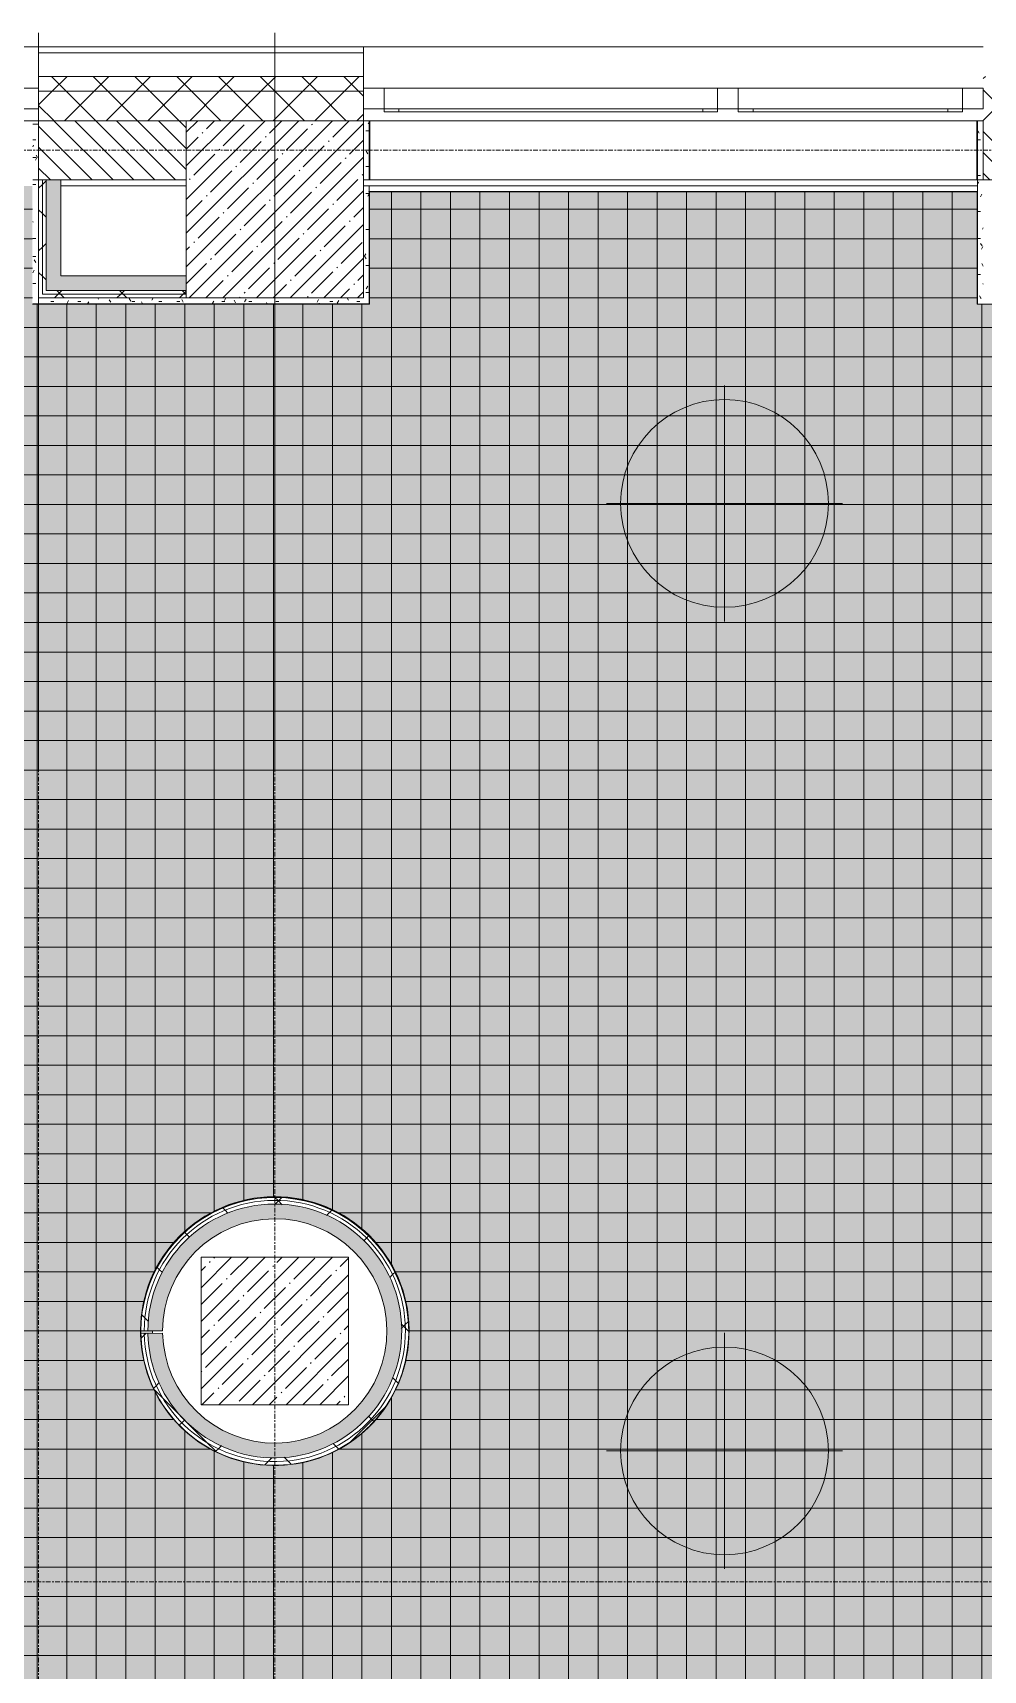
# Model space of a CAD drawing. Header units: millimetres. Extents: x 35928 to 232966, y -8553 to 29000.
# Drawn here: x 47640 to 50860, y 21851 to 27398 of the extents above; entities that cross this region are included whole.
import ezdxf

# ---------------------------------------------------------------- set-up
doc = ezdxf.new("R2010")
doc.units = ezdxf.units.MM
doc.linetypes.add('Осевая', pattern=[31.75, 6.35, -4.7625, 15.875, -4.7625])
for name, color, linetype, lineweight in [('A-ANNO-NOTE', 7, 'Continuous', 9), ('A-CLNG-PATT', 7, 'Continuous', 9), ('A-GLAZ', 7, 'Continuous', 9), ('A-GLAZ-1', 7, 'Continuous', 13), ('A-WALL', 7, 'Continuous', 9), ('I-WALL', 7, 'Continuous', 9), ('S-COLS', 7, 'Continuous', 9), ('Оси', 7, 'Continuous', 9), ('Оси-2', 7, 'Осевая', 9)]:
    doc.layers.add(name, color=color, linetype=linetype, lineweight=lineweight)
doc.layers.add('A-ANNO-NOTE-1', color=7, linetype='Continuous', lineweight=9, transparency=1)
doc.layers.add('A-CLNG-PATT-1', color=7, linetype='Continuous', lineweight=9, transparency=1)
for name, color, linetype, lineweight, true_color in [('A-CLNG-1', 7, 'Continuous', 9, 0xeaeaea), ('A-WALL-1', 7, 'Continuous', 9, 0x3c3c3c), ('A-WALL-2', 7, 'Continuous', 9, 0x535353), ('A-WALL-FNSH-1', 7, 'Continuous', 9, 0x3c3c3c), ('I-WALL-1', 7, 'Continuous', 9, 0x535353), ('S-COLS-1', 9, 'Continuous', 9, 0x808080), ('S-COLS-2', 7, 'Continuous', 9, 0x3c3c3c)]:
    doc.layers.add(name, color=color, linetype=linetype, lineweight=lineweight, true_color=true_color)
pattern_1 = [(45, (0, 0), (-70.71068, 70.71068), []), (135, (0, 0), (-70.71068, -70.71068), [])]
pattern_2 = [(0, (0, 0), (121.92, 30.48), [10.058, -81.382, 10.058, -81.382, -487.68]), (0, (0, 0), (121.92, 30.48), [-182.88, 10.058, -172.822, 10.058, -81.382, -213.36]), (0, (0, 0), (121.92, 30.48), [-457.2, 10.058, -50.902, 10.058, -142.342]), (120, (45.72, 15.24), (-87.356454, 90.345817), [10.058, -81.382, 10.058, -81.382, -487.68]), (120, (45.72, 15.24), (-87.356454, 90.345817), [-182.88, 10.058, -172.822, 10.058, -81.382, -213.36]), (120, (45.72, 15.24), (-87.356454, 90.345817), [-457.2, 10.058, -50.902, 10.058, -142.342]), (240, (60.96, 76.2), (-34.563546, -120.825817), [10.058, -81.382, 10.058, -81.382, -487.68]), (240, (60.96, 76.2), (-34.563546, -120.825817), [-182.88, 10.058, -172.822, 10.058, -81.382, -213.36]), (240, (60.96, 76.2), (-34.563546, -120.825817), [-457.2, 10.058, -50.902, 10.058, -142.342])]
pattern_3 = [(45, (0, 0), (-106.066, 106.066), []), (135, (0, 0), (-106.066, -106.066), [])]

# ---------------------------------------------------------------- blocks, each defined once
blk = doc.blocks.new('BSC_Колонна _Прямоугольная - 500х500-V27-Сводный план потолков 1 этажа в осях 12-23')
at = {"layer": 'S-COLS-1'}
h = blk.add_hatch(dxfattribs=at)
h.set_pattern_fill('FP_42', color=256, style=0, pattern_type=2)
h.set_pattern_definition([(45, (-48460, -23000), (-57.02463, 57.02463), []), (45, (-48402.975, -23000), (-57.02463, 57.02463), [100.806, -20.161, 3.353, -16.808])])
h.paths.add_polyline_path([(-250, -250), (250, -250), (250, 250), (-250, 250), (-250, -232.4)])
at = {"layer": 'S-COLS-2'}
for p, q in [((-250, 250), (250, 250)), ((-250, -250), (-250, 250)), ((250, 250), (250, -250)), ((250, -250), (-250, -250))]:
    blk.add_line(p, q, dxfattribs=at)
blk = doc.blocks.new('120_Окно_СКБ_2Ст - 120_Окно_СКБ_2Ст 3100х2500 _мал_створка слева_-22273855-Сводный план потолков 1 этажа в осях 12-23')
at = {"layer": 'A-GLAZ'}
for p, q in [((1550, -5), (-1550, -5)), ((-1550, -75), (1550, -75))]:
    blk.add_line(p, q, dxfattribs=at)
at = {"layer": 'A-GLAZ-1'}
for p, q in [((-1550, -75), (-1550, -5)), ((-1550, -5), (-1480, -5)), ((-1480, -5), (-1480, -75)), ((650, -75), (650, -5)), ((650, -5), (720, -5)), ((720, -5), (720, -75)), ((1480, -75), (1480, -5)), ((1480, -5), (1550, -5)), ((1550, -5), (1550, -75)), ((-1480, -75), (-1550, -75)), ((-1480, -75), (-1480, -85)), ((-1480, -85), (650, -85)), ((-1430, -85), (-1430, -75)), ((600, -85), (600, -75)), ((720, -75), (650, -75)), ((650, -85), (650, -75)), ((720, -75), (720, -85)), ((720, -85), (1480, -85)), ((770, -85), (770, -75)), ((1430, -85), (1430, -75)), ((1550, -75), (1480, -75)), ((1480, -85), (1480, -75))]:
    blk.add_line(p, q, dxfattribs=at)
blk = doc.blocks.new('120_Окно_СКБ_2Ст - 120_Окно_СКБ_2Ст 2100х2400 _мал створка справа_-19092174-Сводный план потолков 1 этажа в осях 12-23')
at = {"layer": 'A-GLAZ'}
for p, q in [((1050, -5), (-1050, -5)), ((-1050, -75), (1050, -75))]:
    blk.add_line(p, q, dxfattribs=at)
at = {"layer": 'A-GLAZ-1'}
for p, q in [((-1050, -75), (-1050, -5)), ((-1050, -5), (-980, -5)), ((-980, -5), (-980, -75)), ((150, -75), (150, -5)), ((150, -5), (220, -5)), ((220, -5), (220, -75)), ((980, -75), (980, -5)), ((980, -5), (1050, -5)), ((1050, -5), (1050, -75)), ((-980, -75), (-1050, -75)), ((-980, -75), (-980, -85)), ((-980, -85), (150, -85)), ((-930, -85), (-930, -75)), ((100, -85), (100, -75)), ((220, -75), (150, -75)), ((150, -85), (150, -75)), ((220, -75), (220, -85)), ((220, -85), (980, -85)), ((270, -85), (270, -75)), ((930, -85), (930, -75)), ((1050, -75), (980, -75)), ((980, -85), (980, -75))]:
    blk.add_line(p, q, dxfattribs=at)

msp = doc.modelspace()

# ---------------------------------------------------------------- hatches: boundary and pattern name
at = {"layer": 'A-ANNO-NOTE-1'}
h = msp.add_hatch(color=256, dxfattribs=at)
h.paths.add_polyline_path([(49983.5, 25451.4), (50011.1, 25452.5), (50038.6, 25455.8), (50065.7, 25461.1), (50092.3, 25468.7), (50118.2, 25478.2), (50143.3, 25489.8), (50167.5, 25503.3), (50190.4, 25518.7), (50212.1, 25535.8), (50232.4, 25554.5), (50251.2, 25574.8), (50268.3, 25596.5), (50283.7, 25619.5), (50297.2, 25643.6), (50309.8, 25671.4), (50318.3, 25694.7), (50325.8, 25721.3), (50331.2, 25748.4), (50334.5, 25775.8), (50335.6, 25803.5), (50334.5, 25831.1), (50331.2, 25858.5), (50325.8, 25885.6), (50318.3, 25912.2), (50308.8, 25938.2), (50297.2, 25963.3), (50283.7, 25987.4), (50268.3, 26010.4), (50251.2, 26032.1), (50232.4, 26052.4), (50212.1, 26071.1), (50190.4, 26088.3), (50167.5, 26103.6), (50143.3, 26117.1), (50118.2, 26128.7), (50092.3, 26138.3), (50065.7, 26145.8), (50038.6, 26151.2), (50011.1, 26154.4), (49983.5, 26155.5), (49955.9, 26154.4), (49928.4, 26151.2), (49901.3, 26145.8), (49874.7, 26138.3), (49848.8, 26128.7), (49823.7, 26117.1), (49799.6, 26103.6), (49776.6, 26088.3), (49754.9, 26071.1), (49734.6, 26052.4), (49715.8, 26032.1), (49698.7, 26010.4), (49683.4, 25987.4), (49669.9, 25963.3), (49658.3, 25938.2), (49648.7, 25912.2), (49641.2, 25885.6), (49635.8, 25858.5), (49632.6, 25831.1), (49631.5, 25803.5), (49632.6, 25775.8), (49635.8, 25748.4), (49641.2, 25721.3), (49648.7, 25694.7), (49658.3, 25668.7), (49669.9, 25643.6), (49683.4, 25619.5), (49698.7, 25596.5), (49715.8, 25574.8), (49735.6, 25553.5), (49754.9, 25535.8), (49776.6, 25518.7), (49799.6, 25503.3), (49823.7, 25489.8), (49848.8, 25478.2), (49874.7, 25468.7), (49901.3, 25461.1), (49928.4, 25455.8), (49955.9, 25452.5), (49974.3, 25451.5)])
h.paths.add_polyline_path([(49983.5, 25503.5), (49960, 25504.4), (49936.6, 25507.2), (49913.5, 25511.7), (49890.8, 25518.1), (49868.7, 25526.3), (49847.3, 25536.2), (49826.8, 25547.7), (49807.2, 25560.8), (49788.7, 25575.3), (49771.4, 25591.3), (49755.4, 25608.6), (49740.8, 25627.1), (49727.7, 25646.7), (49715.1, 25669.6), (49706.4, 25688.7), (49698.2, 25710.8), (49691.8, 25733.4), (49687.2, 25756.5), (49684.1, 25785.7), (49683.5, 25803.5), (49684.4, 25827), (49687.2, 25850.4), (49691.8, 25873.5), (49700.1, 25901.8), (49706.4, 25918.3), (49716.2, 25939.7), (49727.7, 25960.2), (49740.8, 25979.8), (49755.4, 25998.3), (49773.7, 26017.9), (49788.7, 26031.6), (49807.2, 26046.2), (49826.8, 26059.2), (49847.3, 26070.8), (49868.7, 26080.6), (49890.8, 26088.8), (49913.5, 26095.2), (49936.6, 26099.8), (49960, 26102.5), (49983.5, 26103.5), (50007.1, 26102.5), (50030.5, 26099.8), (50053.6, 26095.2), (50076.2, 26088.8), (50098.3, 26080.6), (50119.7, 26070.8), (50140.3, 26059.2), (50159.9, 26046.2), (50178.4, 26031.6), (50195.7, 26015.6), (50211.6, 25998.3), (50226.2, 25979.8), (50239.3, 25960.2), (50250.8, 25939.7), (50260.7, 25918.3), (50268.8, 25896.2), (50275.2, 25873.5), (50279.8, 25850.4), (50282.6, 25827), (50283.5, 25803.5), (50282.6, 25779.9), (50279.8, 25756.5), (50275.2, 25733.4), (50268.8, 25710.8), (50260.7, 25688.7), (50250.8, 25667.3), (50239.3, 25646.7), (50226.2, 25627.1), (50211.6, 25608.6), (50195.7, 25591.3), (50178.4, 25575.3), (50159.9, 25560.8), (50140.3, 25547.7), (50119.7, 25536.2), (50098.3, 25526.3), (50076.2, 25518.1), (50053.6, 25511.7), (50030.5, 25507.2), (50007.1, 25504.4), (49991.4, 25503.6)])
h = msp.add_hatch(color=256, dxfattribs=at)
h.paths.add_polyline_path([(49983.5, 22241.5), (50011.1, 22242.6), (50038.6, 22245.9), (50065.7, 22251.3), (50092.3, 22258.8), (50118.2, 22268.3), (50143.3, 22279.9), (50167.5, 22293.4), (50190.4, 22308.8), (50212.1, 22325.9), (50232.4, 22344.6), (50251.2, 22364.9), (50268.3, 22386.6), (50283.7, 22409.6), (50297.2, 22433.7), (50309.8, 22461.5), (50318.3, 22484.8), (50325.8, 22511.4), (50331.2, 22538.5), (50334.5, 22565.9), (50335.6, 22593.6), (50334.5, 22621.2), (50331.2, 22648.6), (50325.8, 22675.7), (50318.3, 22702.3), (50308.8, 22728.3), (50297.2, 22753.4), (50283.7, 22777.5), (50268.3, 22800.5), (50251.2, 22822.2), (50232.4, 22842.5), (50212.1, 22861.3), (50190.4, 22878.4), (50167.5, 22893.7), (50143.3, 22907.2), (50118.2, 22918.8), (50092.3, 22928.4), (50065.7, 22935.9), (50038.6, 22941.3), (50011.1, 22944.5), (49983.5, 22945.6), (49955.9, 22944.5), (49928.4, 22941.3), (49901.3, 22935.9), (49874.7, 22928.4), (49848.8, 22918.8), (49823.7, 22907.2), (49799.6, 22893.7), (49776.6, 22878.4), (49754.9, 22861.3), (49734.6, 22842.5), (49715.8, 22822.2), (49698.7, 22800.5), (49683.4, 22777.5), (49669.9, 22753.4), (49658.3, 22728.3), (49648.7, 22702.3), (49641.2, 22675.7), (49635.8, 22648.6), (49632.6, 22621.2), (49631.5, 22593.6), (49632.6, 22565.9), (49636.3, 22535.4), (49641.2, 22511.4), (49648.7, 22484.8), (49658.3, 22458.8), (49669.9, 22433.7), (49683.4, 22409.6), (49698.7, 22386.6), (49715.8, 22364.9), (49734.6, 22344.6), (49754.9, 22325.9), (49776.6, 22308.8), (49799.6, 22293.4), (49823.7, 22279.9), (49848.8, 22268.3), (49874.7, 22258.8), (49901.3, 22251.3), (49928.4, 22245.9), (49955.9, 22242.6), (49974.3, 22241.6)])
h.paths.add_polyline_path([(49983.5, 22293.6), (49960, 22294.5), (49936.6, 22297.3), (49907.9, 22303.3), (49890.8, 22308.2), (49868.7, 22316.4), (49847.3, 22326.3), (49826.8, 22337.8), (49807.2, 22350.9), (49788.7, 22365.4), (49771.4, 22381.4), (49755.4, 22398.7), (49739.3, 22419.3), (49727.7, 22436.8), (49716.2, 22457.4), (49706.4, 22478.8), (49698.2, 22500.9), (49691.8, 22523.5), (49687.2, 22546.6), (49684.4, 22570), (49683.5, 22593.6), (49684.4, 22617.1), (49687.2, 22640.5), (49691.8, 22663.6), (49698.2, 22686.3), (49706.4, 22708.4), (49716.2, 22729.8), (49727.7, 22750.3), (49740.8, 22769.9), (49755.4, 22788.4), (49771.4, 22805.7), (49788.7, 22821.7), (49807.2, 22836.3), (49826.8, 22849.4), (49847.3, 22860.9), (49868.7, 22870.7), (49890.8, 22878.9), (49913.5, 22885.3), (49936.6, 22889.9), (49960, 22892.6), (49983.5, 22893.6), (50007.1, 22892.6), (50030.5, 22889.9), (50059.9, 22883.7), (50076.2, 22878.9), (50098.3, 22870.7), (50119.7, 22860.9), (50140.3, 22849.4), (50159.9, 22836.3), (50178.4, 22821.7), (50195.7, 22805.7), (50211.6, 22788.4), (50227.9, 22767.6), (50239.3, 22750.3), (50250.8, 22729.8), (50260.7, 22708.4), (50268.8, 22686.3), (50275.2, 22663.6), (50279.8, 22640.5), (50282.6, 22617.1), (50283.5, 22593.6), (50282.6, 22570), (50279.8, 22546.6), (50275.2, 22523.5), (50268.8, 22500.9), (50260.7, 22478.8), (50250.8, 22457.4), (50239.3, 22436.8), (50226.2, 22417.2), (50211.6, 22398.7), (50195.7, 22381.4), (50178.4, 22365.4), (50159.9, 22350.9), (50140.3, 22337.8), (50119.7, 22326.3), (50098.3, 22316.4), (50076.2, 22308.2), (50053.6, 22301.9), (50030.5, 22297.3), (50007.1, 22294.5), (49991.4, 22293.7)])
at = {"layer": 'A-CLNG-PATT'}
h = msp.add_hatch(dxfattribs=at)
h.set_pattern_fill('FP_69', color=256, style=0, pattern_type=2)
h.set_pattern_definition([(90, (50155, 19000), (100, -6e-15), []), (0, (50155, 19000), (0, -100), [])])
h.paths.add_polyline_path([(43625, 11141), (44725, 11141), (44725, 11148), (45422, 11148), (45422, 13660), (45931, 13661), (45931, 11940), (48139, 11940), (48139, 12321), (48781, 12321), (48781, 11940), (51709, 11940), (51709, 12321), (54152, 12321), (54152, 12329), (54768, 12329), (54768, 12321), (56547.3, 12321), (56547.3, 14550.8), (56532.1, 14510.8), (56504.7, 14471.2), (56468.6, 14439.2), (56425.9, 14416.8), (56379.1, 14405.3), (56330.9, 14405.3), (56284.1, 14416.8), (56241.4, 14439.2), (56205.3, 14471.2), (56177.9, 14510.8), (56160.8, 14555.9), (56155, 14603.8), (56160.8, 14651.7), (56177.9, 14696.7), (56205.3, 14736.4), (56241.4, 14768.4), (56284.1, 14790.8), (56330.9, 14802.3), (56379.1, 14802.3), (56425.9, 14790.8), (56468.6, 14768.4), (56504.7, 14736.4), (56532.1, 14696.7), (56547.3, 14656.7), (56547.3, 15831.8), (57322, 15831.8), (57322, 18828), (57902, 18828), (57902, 19320), (57909, 19320), (57909, 20420), (57902, 20420), (57902, 20492), (51372, 20492.1), (51372, 23970), (51379, 23970), (51379, 24970), (51372, 24970), (51372, 25550), (51379, 25550), (51379, 26478), (50839, 26478), (50839, 26859), (48781, 26859), (48781, 26479), (47639, 26479), (47639, 26879), (42781, 26879), (42781, 26479), (42616, 26479), (42616, 26464), (42566, 26464), (42566, 26479), (42401, 26479), (42401, 23321), (42781, 23321), (42781, 16679), (42401, 16679), (42401, 15103.5), (45931, 15103.5), (45931, 14722.6), (45422, 14723.6), (45422, 14974.5), (42788, 14974.5), (42788.4, 11148), (43625, 11148)])
h.paths.add_polyline_path([(52462.1, 13964), (52462.1, 14049), (52547.1, 14049), (52547.1, 13964)])
h.paths.add_polyline_path([(52547.1, 14119), (52462.1, 14119), (52462.1, 14204), (52547.1, 14204)])
h.paths.add_polyline_path([(52462.1, 14274), (52462.1, 14359), (52547.1, 14359), (52547.1, 14274)])
h.paths.add_polyline_path([(52547.1, 14429), (52462.1, 14429), (52462.1, 14514), (52547.1, 14514)])
h.paths.add_polyline_path([(52462.1, 14584), (52462.1, 14669), (52547.1, 14669), (52547.1, 14584)])
h.paths.add_polyline_path([(52462.1, 14739), (52462.1, 14824), (52547.1, 14824), (52547.1, 14739)])
h.paths.add_polyline_path([(52547.1, 14894), (52462.1, 14894), (52462.1, 14979), (52547.1, 14979)])
h.paths.add_polyline_path([(52462.1, 15049), (52462.1, 15134), (52547.1, 15134), (52547.1, 15049)])
h.paths.add_polyline_path([(52547.1, 15204), (52462.1, 15204), (52462.1, 15289), (52547.1, 15289)])
h.paths.add_polyline_path([(52547.1, 15359), (52462.1, 15359), (52462.1, 15444), (52547.1, 15444), (52547.1, 15403.7)])
h.paths.add_polyline_path([(52462.1, 15514), (52462.1, 15599), (52547.1, 15599), (52547.1, 15514)])
h.paths.add_polyline_path([(52547.1, 15669), (52462.1, 15669), (52462.1, 15754), (52547.1, 15754)])
h.paths.add_polyline_path([(52547.1, 15824), (52462.1, 15824), (52462.1, 15909), (52547.1, 15909)])
h.paths.add_polyline_path([(52547.1, 15979), (52462.1, 15979), (52462.1, 16064), (52547.1, 16064)])
h.paths.add_polyline_path([(52547.1, 16134), (52462.1, 16134), (52462.1, 16219), (52547.1, 16219)])
h.paths.add_polyline_path([(52547.1, 16289), (52462.1, 16289), (52462.1, 16374), (52547.1, 16374)])
h.paths.add_polyline_path([(52547.1, 16444), (52462.1, 16444), (52462.1, 16529), (52547.1, 16529)])
h.paths.add_polyline_path([(48454, 16565.5), (48424.9, 16565.6), (48348.4, 16578.3), (48278.1, 16602.3), (48212.4, 16637.6), (48150.7, 16686), (48101.2, 16739.8), (48060.6, 16801.7), (48029.4, 16874), (48011.2, 16947.6), (48005, 17020), (48012.5, 17100.1), (48030.7, 17170), (48060.4, 17237.3), (48104.2, 17302.9), (48151.5, 17354.5), (48210.7, 17400.6), (48276.7, 17436.4), (48354.5, 17462.1), (48424.2, 17473.4), (48501.8, 17472.7), (48577.5, 17459), (48643.1, 17436.4), (48711.6, 17398.7), (48770.9, 17351.6), (48818.3, 17300.5), (48859.5, 17237.7), (48889.9, 17169.1), (48908.5, 17096.4), (48915, 17021.6), (48908.3, 16943.7), (48888.6, 16868.6), (48857.3, 16799.3), (48817.3, 16738.7), (48768.4, 16685.3), (48710.6, 16639.8), (48644.8, 16603.6), (48573.9, 16578.8), (48499.9, 16566), (48451.8, 16565.6)])
h.paths.add_polyline_path([(48460, 16565), (48459.5, 16565.5), (48468.1, 16565.6)])
h.paths.add_polyline_path([(48326.3, 16585.7), (48319.8, 16587.2), (48322.5, 16586.9)])
h.paths.add_polyline_path([(52547.1, 16599), (52462.1, 16599), (52462.1, 16684), (52547.1, 16684)])
h.paths.add_polyline_path([(48259.1, 16612.4), (48254.1, 16614.4), (48247, 16618.8)])
h.paths.add_polyline_path([(48479, 16640.5), (48546.4, 16650), (48611, 16671.3), (48670.8, 16703.8), (48723.8, 16746.5), (48768.4, 16798), (48803, 16856.5), (48826.7, 16920.3), (48838.6, 16987.3), (48837.9, 17057.9), (48826, 17122.3), (48801.9, 17185.9), (48766.8, 17244.2), (48721.9, 17295.4), (48668.6, 17337.6), (48608.6, 17369.8), (48543.8, 17390.6), (48476.4, 17399.6), (48408.4, 17396.5), (48342.1, 17381.2), (48275.7, 17351.9), (48222.8, 17316.9), (48173.6, 17269.8), (48131, 17209.2), (48104.2, 17153.4), (48086.1, 17087.8), (48079.7, 17020), (48006.6, 17020), (48006.6, 17016.8), (48080, 17017.3), (48088, 16944.4), (48105.1, 16884.1), (48135.1, 16823), (48177.9, 16765.8), (48224.9, 16721.5), (48281.9, 16684.3), (48344.6, 16657.9), (48411.1, 16643.2), (48444.1, 16641.9)])
h.paths.add_polyline_path([(54738, 16742), (54182, 16742), (54182, 17298), (54738, 17298), (54738, 16750)])
h.paths.add_polyline_path([(52547.1, 16754), (52462.1, 16754), (52462.1, 16839), (52547.1, 16839)])
h.paths.add_polyline_path([(48224.9, 16770), (48210, 16770), (48210, 17270), (48710, 17270), (48710, 16770), (48494.1, 16770)])
h.paths.add_polyline_path([(52462.1, 16909), (52462.1, 16994), (52547.1, 16994), (52547.1, 16909)])
h.paths.add_polyline_path([(52547.1, 17064), (52462.1, 17064), (52462.1, 17149), (52547.1, 17149)])
h.paths.add_polyline_path([(52462.1, 17219), (52462.1, 17304), (52547.1, 17304), (52547.1, 17219)])
h.paths.add_polyline_path([(52462.1, 17374), (52462.1, 17459), (52547.1, 17459), (52547.1, 17374)])
h.paths.add_polyline_path([(52462.1, 17529), (52462.1, 17614), (52547.1, 17614), (52547.1, 17529)])
h.paths.add_polyline_path([(52547.1, 17684), (52462.1, 17684), (52462.1, 17769), (52547.1, 17769)])
h.paths.add_polyline_path([(52462.1, 17839), (52462.1, 17924), (52547.1, 17924), (52547.1, 17839)])
h.paths.add_polyline_path([(57066.9, 17901.5), (57020.1, 17913), (56977.4, 17935.4), (56941.3, 17967.4), (56913.9, 18007.1), (56896.8, 18052.1), (56891, 18100), (56896.8, 18147.9), (56913.9, 18192.9), (56941.3, 18232.6), (56977.4, 18264.6), (57020.1, 18287), (57066.9, 18298.5), (57115.1, 18298.5), (57161.9, 18287), (57204.6, 18264.6), (57240.7, 18232.6), (57268.1, 18192.9), (57285.2, 18147.9), (57291, 18100), (57285.2, 18052.1), (57268.1, 18007.1), (57240.7, 17967.4), (57204.6, 17935.4), (57161.9, 17913), (57115.1, 17901.5), (57082.4, 17901.5)])
h.paths.add_polyline_path([(52547.1, 17994), (52462.1, 17994), (52462.1, 18079), (52547.1, 18079)])
h.paths.add_polyline_path([(52547.1, 18149), (52462.1, 18149), (52462.1, 18234), (52547.1, 18234)])
h.paths.add_polyline_path([(52462.1, 18304), (52462.1, 18389), (52547.1, 18389), (52547.1, 18304)])
h.paths.add_polyline_path([(52462.1, 18459), (52462.1, 18544), (52547.1, 18544), (52547.1, 18459)])
h.paths.add_polyline_path([(52462.1, 18614), (52462.1, 18699), (52547.1, 18699), (52547.1, 18614)])
h.paths.add_polyline_path([(48427.7, 22545.1), (48348.1, 22558.4), (48279.4, 22581.6), (48209.8, 22619.5), (48153.5, 22663.1), (48102.7, 22717.5), (48059.7, 22783.7), (48030.4, 22849.9), (48011.7, 22923.2), (48005.4, 23005.3), (48012.5, 23080.1), (48030.7, 23150), (48060.4, 23217.3), (48100.8, 23279.2), (48151, 23334), (48210, 23380.2), (48278.8, 23417.1), (48348.6, 23441), (48422.9, 23453.3), (48495.3, 23453.6), (48572.5, 23440.6), (48641.1, 23417.3), (48710.1, 23379.7), (48769.4, 23333), (48816.9, 23282.2), (48858.4, 23219.8), (48889.1, 23151.4), (48908.1, 23078.9), (48914.6, 22999.8), (48909.5, 22929.6), (48889.3, 22850.9), (48861.7, 22786.5), (48822.3, 22724.3), (48770, 22666.6), (48713.6, 22621.5), (48648.2, 22584.9), (48576.2, 22559.2), (48502.1, 22546.1), (48427.8, 22545.1)])
h.paths.add_polyline_path([(48427.8, 22546.1), (48422.4, 22547.1), (48427.7, 22546.2)])
h.paths.add_polyline_path([(48007, 22991.4), (48046.1, 22992.8), (48045.4, 23000), (48006.5, 22999.8), (48007, 22991.6)])
h.paths.add_polyline_path([(51086.9, 23477.5), (51040.1, 23489), (50997.4, 23511.4), (50961.3, 23543.4), (50933.9, 23583.1), (50916.8, 23628.1), (50911, 23676), (50916.8, 23723.9), (50933.9, 23768.9), (50961.3, 23808.6), (50997.4, 23840.6), (51040.1, 23863), (51086.9, 23874.5), (51135.1, 23874.5), (51181.9, 23863), (51224.6, 23840.6), (51260.7, 23808.6), (51288.1, 23768.9), (51305.2, 23723.9), (51311, 23676), (51305.2, 23628.1), (51288.1, 23583.1), (51260.7, 23543.4), (51224.6, 23511.4), (51181.9, 23489), (51135.1, 23477.5)])
at = {"layer": 'A-CLNG-PATT-1'}
h = msp.add_hatch(color=256, dxfattribs=at)
h.paths.add_polyline_path([(43625, 11141), (44725, 11141), (44725, 11148), (45422, 11148), (45422, 13660), (45931, 13661), (45931, 11940), (48139, 11940), (48139, 12321), (48781, 12321), (48781, 11940), (51709, 11940), (51709, 12321), (56547.3, 12321), (56547.3, 14550.8), (56532.1, 14510.8), (56504.7, 14471.2), (56468.6, 14439.2), (56425.9, 14416.8), (56379.1, 14405.3), (56330.9, 14405.3), (56284.1, 14416.8), (56241.4, 14439.2), (56205.3, 14471.2), (56177.9, 14510.8), (56160.8, 14555.9), (56155, 14603.8), (56160.8, 14651.7), (56177.9, 14696.7), (56205.3, 14736.4), (56241.4, 14768.4), (56284.1, 14790.8), (56330.9, 14802.3), (56379.1, 14802.3), (56425.9, 14790.8), (56468.6, 14768.4), (56504.7, 14736.4), (56532.1, 14696.7), (56547.3, 14656.7), (56547.3, 15831.8), (57322, 15831.8), (57322, 18828), (57902, 18828), (57902, 20492), (51372, 20492.1), (51372, 23970), (51379, 23970), (51379, 24970), (51372, 24970), (51372, 25550), (51379, 25550), (51379, 26478), (50840, 26479), (50840, 26859), (48781, 26859), (48781, 26479), (47639, 26479), (47639, 26879), (42781, 26879), (42781, 26479), (42616, 26479), (42616, 26464), (42566, 26464), (42566, 26479), (42401, 26479), (42401, 23321), (42781, 23321), (42781, 16679), (42401, 16679), (42401, 15103.5), (45931, 15103.5), (45931, 14722.6), (45422, 14723.6), (45422, 14974.5), (42788, 14974.5), (42788.4, 11148), (43625, 11148)])
h.paths.add_polyline_path([(54768, 12321), (54152, 12321), (54152, 12329), (54768, 12329)])
h.paths.add_polyline_path([(52547.1, 13964), (52462.1, 13964), (52462.1, 14049), (52547.1, 14049)])
h.paths.add_polyline_path([(52547.1, 14119), (52462.1, 14119), (52462.1, 14204), (52547.1, 14204)])
h.paths.add_polyline_path([(52547.1, 14274), (52462.1, 14274), (52462.1, 14359), (52547.1, 14359)])
h.paths.add_polyline_path([(52462.1, 14429), (52462.1, 14514), (52547.1, 14514), (52547.1, 14429)])
h.paths.add_polyline_path([(52462.1, 14584), (52462.1, 14669), (52547.1, 14669), (52547.1, 14584)])
h.paths.add_polyline_path([(52462.1, 14739), (52462.1, 14824), (52547.1, 14824), (52547.1, 14739)])
h.paths.add_polyline_path([(52547.1, 14894), (52462.1, 14894), (52462.1, 14979), (52547.1, 14979)])
h.paths.add_polyline_path([(52547.1, 15049), (52462.1, 15049), (52462.1, 15134), (52547.1, 15134)])
h.paths.add_polyline_path([(52462.1, 15204), (52462.1, 15289), (52547.1, 15289), (52547.1, 15204)])
h.paths.add_polyline_path([(52547.1, 15359), (52462.1, 15359), (52462.1, 15444), (52547.1, 15444), (52547.1, 15403.7)])
h.paths.add_polyline_path([(52547.1, 15514), (52462.1, 15514), (52462.1, 15599), (52547.1, 15599), (52547.1, 15570.6)])
h.paths.add_polyline_path([(52547.1, 15669), (52462.1, 15669), (52462.1, 15754), (52547.1, 15754)])
h.paths.add_polyline_path([(52462.1, 15824), (52462.1, 15909), (52547.1, 15909), (52547.1, 15824)])
h.paths.add_polyline_path([(52547.1, 15979), (52462.1, 15979), (52462.1, 16064), (52547.1, 16064)])
h.paths.add_polyline_path([(52547.1, 16134), (52462.1, 16134), (52462.1, 16219), (52547.1, 16219)])
h.paths.add_polyline_path([(52462.1, 16289), (52462.1, 16374), (52547.1, 16374), (52547.1, 16289)])
h.paths.add_polyline_path([(52462.1, 16444), (52462.1, 16529), (52547.1, 16529), (52547.1, 16444)])
h.paths.add_polyline_path([(48454, 16565.5), (48424.9, 16565.6), (48348.4, 16578.3), (48278.1, 16602.3), (48212.4, 16637.6), (48150.7, 16686), (48101.2, 16739.8), (48060.6, 16801.7), (48029.4, 16874), (48011.2, 16947.6), (48005, 17020), (48012.5, 17100.1), (48030.7, 17170), (48060.4, 17237.3), (48104.2, 17302.9), (48151.5, 17354.5), (48210.7, 17400.6), (48276.7, 17436.4), (48354.5, 17462.1), (48424.2, 17473.4), (48501.8, 17472.7), (48577.5, 17459), (48643.1, 17436.4), (48711.6, 17398.7), (48770.9, 17351.6), (48818.3, 17300.5), (48859.5, 17237.7), (48889.9, 17169.1), (48908.5, 17096.4), (48915, 17021.6), (48908.3, 16943.7), (48888.6, 16868.6), (48857.3, 16799.3), (48817.3, 16738.7), (48768.4, 16685.3), (48710.6, 16639.8), (48644.8, 16603.6), (48573.9, 16578.8), (48499.9, 16566), (48451.8, 16565.6)])
h.paths.add_polyline_path([(48460, 16565), (48459.5, 16565.5), (48468.1, 16565.6)])
h.paths.add_polyline_path([(48326.3, 16585.7), (48319.8, 16587.2), (48322.5, 16586.9)])
h.paths.add_polyline_path([(52462.1, 16599), (52462.1, 16684), (52547.1, 16684), (52547.1, 16599)])
h.paths.add_polyline_path([(48259.1, 16612.4), (48254.1, 16614.4), (48247, 16618.8)])
h.paths.add_polyline_path([(48479, 16640.5), (48546.4, 16650), (48611, 16671.3), (48670.8, 16703.8), (48723.8, 16746.5), (48768.4, 16798), (48803, 16856.5), (48826.7, 16920.3), (48838.6, 16987.3), (48837.9, 17057.9), (48826, 17122.3), (48801.9, 17185.9), (48766.8, 17244.2), (48721.9, 17295.4), (48668.6, 17337.6), (48608.6, 17369.8), (48543.8, 17390.6), (48476.4, 17399.6), (48408.4, 17396.5), (48342.1, 17381.2), (48275.7, 17351.9), (48222.8, 17316.9), (48173.6, 17269.8), (48131, 17209.2), (48104.2, 17153.4), (48086.1, 17087.8), (48079.7, 17020), (48006.6, 17020), (48006.6, 17016.8), (48080, 17017.3), (48088, 16944.4), (48105.1, 16884.1), (48135.1, 16823), (48177.9, 16765.8), (48224.9, 16721.5), (48281.9, 16684.3), (48344.6, 16657.9), (48411.1, 16643.2), (48444.1, 16641.9)])
h.paths.add_polyline_path([(54190, 16742), (54182, 16742), (54182, 17298), (54738, 17298), (54738, 16742), (54304.3, 16742)])
h.paths.add_polyline_path([(52547.1, 16754), (52462.1, 16754), (52462.1, 16839), (52547.1, 16839)])
h.paths.add_polyline_path([(48224.9, 16770), (48210, 16770), (48210, 17270), (48710, 17270), (48710, 16770), (48494.1, 16770)])
h.paths.add_polyline_path([(52547.1, 16909), (52462.1, 16909), (52462.1, 16994), (52547.1, 16994)])
h.paths.add_polyline_path([(52462.1, 17064), (52462.1, 17149), (52547.1, 17149), (52547.1, 17064)])
h.paths.add_polyline_path([(52547.1, 17219), (52462.1, 17219), (52462.1, 17304), (52547.1, 17304)])
h.paths.add_polyline_path([(52462.1, 17374), (52462.1, 17459), (52547.1, 17459), (52547.1, 17374)])
h.paths.add_polyline_path([(52462.1, 17529), (52462.1, 17614), (52547.1, 17614), (52547.1, 17529)])
h.paths.add_polyline_path([(52462.1, 17684), (52462.1, 17769), (52547.1, 17769), (52547.1, 17684)])
h.paths.add_polyline_path([(52462.1, 17839), (52462.1, 17924), (52547.1, 17924), (52547.1, 17839)])
h.paths.add_polyline_path([(57082.4, 17901.5), (57066.9, 17901.5), (57020.1, 17913), (56977.4, 17935.4), (56941.3, 17967.4), (56913.9, 18007.1), (56896.8, 18052.1), (56891, 18100), (56896.8, 18147.9), (56913.9, 18192.9), (56941.3, 18232.6), (56977.4, 18264.6), (57020.1, 18287), (57066.9, 18298.5), (57115.1, 18298.5), (57161.9, 18287), (57204.6, 18264.6), (57240.7, 18232.6), (57268.1, 18192.9), (57285.2, 18147.9), (57291, 18100), (57285.2, 18052.1), (57268.1, 18007.1), (57240.7, 17967.4), (57204.6, 17935.4), (57161.9, 17913), (57115.1, 17901.5)])
h.paths.add_polyline_path([(52462.1, 17994), (52462.1, 18079), (52547.1, 18079), (52547.1, 17994)])
h.paths.add_polyline_path([(52547.1, 18149), (52462.1, 18149), (52462.1, 18234), (52547.1, 18234)])
h.paths.add_polyline_path([(52547.1, 18304), (52462.1, 18304), (52462.1, 18389), (52547.1, 18389), (52547.1, 18356.5)])
h.paths.add_polyline_path([(52462.1, 18459), (52462.1, 18544), (52547.1, 18544), (52547.1, 18459)])
h.paths.add_polyline_path([(52462.1, 18614), (52462.1, 18699), (52547.1, 18699), (52547.1, 18614)])
h.paths.add_polyline_path([(48427.7, 22545.1), (48348.1, 22558.4), (48279.4, 22581.6), (48209.8, 22619.5), (48153.5, 22663.1), (48102.7, 22717.5), (48059.7, 22783.7), (48030.4, 22849.9), (48011.7, 22923.2), (48005.4, 23005.3), (48012.5, 23080.1), (48030.7, 23150), (48060.4, 23217.3), (48100.8, 23279.2), (48151, 23334), (48210, 23380.2), (48278.8, 23417.1), (48348.6, 23441), (48422.9, 23453.3), (48495.3, 23453.6), (48572.5, 23440.6), (48641.1, 23417.3), (48710.1, 23379.7), (48769.4, 23333), (48816.9, 23282.2), (48858.4, 23219.8), (48889.1, 23151.4), (48908.1, 23078.9), (48914.6, 22999.8), (48909.5, 22929.6), (48889.3, 22850.9), (48861.7, 22786.5), (48822.3, 22724.3), (48770, 22666.6), (48713.6, 22621.5), (48648.2, 22584.9), (48576.2, 22559.2), (48502.1, 22546.1), (48427.8, 22545.1)])
h.paths.add_polyline_path([(48427.8, 22546.1), (48422.4, 22547.1), (48427.7, 22546.2)])
h.paths.add_polyline_path([(48007, 22991.4), (48046.1, 22992.8), (48045.4, 23000), (48006.5, 22999.8), (48007, 22991.6)])
h.paths.add_polyline_path([(51135.1, 23477.5), (51086.9, 23477.5), (51040.1, 23489), (50997.4, 23511.4), (50961.3, 23543.4), (50933.9, 23583.1), (50916.8, 23628.1), (50911, 23676), (50916.8, 23723.9), (50933.9, 23768.9), (50961.3, 23808.6), (50997.4, 23840.6), (51040.1, 23863), (51086.9, 23874.5), (51135.1, 23874.5), (51181.9, 23863), (51224.6, 23840.6), (51260.7, 23808.6), (51288.1, 23768.9), (51305.2, 23723.9), (51311, 23676), (51305.2, 23628.1), (51288.1, 23583.1), (51260.7, 23543.4), (51224.6, 23511.4), (51181.9, 23489)])
at = {"layer": 'A-WALL'}
h = msp.add_hatch(dxfattribs=at)
h.set_pattern_fill('FP_17', color=256, style=0, pattern_type=2)
h.set_pattern_definition(pattern_1)
h.paths.add_polyline_path([(84490.7, 27200), (84490.7, 27250), (80350, 27250), (80350, 27200), (83354.8, 27200)])
h.paths.add_polyline_path([(76350, 27200), (77250, 27200), (77250, 27250), (76350, 27250), (76350, 27210)])
h.paths.add_polyline_path([(74250, 27200), (74250, 27250), (72910, 27250), (72910, 27200), (73913.4, 27200)])
h.paths.add_polyline_path([(70810, 27200), (70810, 27250), (68210, 27250), (68210, 27200), (70282, 27200)])
h.paths.add_polyline_path([(67110, 27200), (67110, 27250), (66160, 27250), (66160, 27200), (66650.7, 27200)])
h.paths.add_polyline_path([(60840.6, 27200), (61060, 27200), (61060, 27250), (60005, 27250), (60005, 27200), (60114.4, 27200)])
h.paths.add_polyline_path([(57705, 27200), (57705, 27250), (56860, 27250), (56860, 27200), (57209.3, 27200)])
h.paths.add_polyline_path([(54760, 27200), (54760, 27250), (53860, 27250), (53860, 27200), (54304.3, 27200)])
h.paths.add_polyline_path([(51399.2, 27200), (51760, 27200), (51760, 27250), (50860, 27250), (50860, 27200)])
h.paths.add_polyline_path([(48760, 27200), (48760, 27250), (47660, 27250), (47660, 27200), (48494.1, 27200)])
h.paths.add_polyline_path([(44560, 27200), (44560, 27250), (42160, 27250), (42160, 27200), (44136.6, 27200)])
h = msp.add_hatch(dxfattribs=at)
h.set_pattern_fill('FP_17', color=256, style=0, pattern_type=2)
h.set_pattern_definition(pattern_1)
h.paths.add_polyline_path([(84490.7, 27100), (84490.7, 27200), (80350, 27200), (80350, 27100), (83354.8, 27100)])
h.paths.add_polyline_path([(77250, 27100), (77250, 27200), (76350, 27200), (76350, 27100), (76818.4, 27100)])
h.paths.add_polyline_path([(74040, 27100), (74250, 27100), (74250, 27200), (72910, 27200), (72910, 27100), (73913.4, 27100)])
h.paths.add_polyline_path([(70310, 27100), (70810, 27100), (70810, 27200), (68210, 27200), (68210, 27100), (70282, 27100)])
h.paths.add_polyline_path([(67060, 27100), (67110, 27100), (67110, 27200), (66160, 27200), (66160, 27100), (66760, 27100)])
h.paths.add_polyline_path([(60840.6, 27100), (61060, 27100), (61060, 27200), (60005, 27200), (60005, 27100), (60760, 27100)])
h.paths.add_polyline_path([(57705, 27100), (57705, 27200), (56860, 27200), (56860, 27100), (57209.3, 27100)])
h.paths.add_polyline_path([(54760, 27100), (54760, 27200), (53860, 27200), (53860, 27100), (54304.3, 27100)])
h.paths.add_polyline_path([(51760, 27100), (51760, 27200), (50860, 27200), (50860, 27100), (51399.2, 27100)])
h.paths.add_polyline_path([(48160, 27100), (48760, 27100), (48760, 27200), (47660, 27200), (47660, 27100)])
h.paths.add_polyline_path([(44560, 27100), (44560, 27200), (42160, 27200), (42160, 27100), (44136.6, 27100)])
h = msp.add_hatch(dxfattribs=at)
h.set_pattern_fill('FP_21', color=256, style=0, pattern_type=2)
h.set_pattern_definition([(135, (0, 0), (-35.35534, -35.35534), [])])
h.paths.add_polyline_path([(80449.7, 26900), (80650, 26900), (80650, 27100), (80350, 27100), (80350, 26900)])
h.paths.add_polyline_path([(76350, 26900), (76750, 26900), (76750, 27100), (76350, 27100)])
h.paths.add_polyline_path([(73540, 26900), (73540, 27100), (72910, 27100), (72910, 26900), (73187.1, 26900)])
h.paths.add_polyline_path([(74040, 26900), (74250, 26900), (74250, 27100), (74040, 27100)])
h.paths.add_polyline_path([(68410, 26900), (70310, 26900), (70310, 27100), (68206, 27100), (68206, 26900), (68310, 26900)])
h.paths.add_polyline_path([(66760, 26900), (67060, 26900), (67060, 27100), (66760, 27100)])
h.paths.add_polyline_path([(61060, 26900), (61060, 27100), (60760, 27100), (60760, 26900), (60840.6, 26900)])
h.paths.add_polyline_path([(60160, 26900), (60160, 27100), (60005, 27100), (60005, 26900), (60114.4, 26900)])
h.paths.add_polyline_path([(57550, 26900), (57705, 26900), (57705, 27100), (56860, 27100), (56860, 26900), (57350, 26900)])
h.paths.add_polyline_path([(53860, 26900), (54160, 26900), (54160, 27100), (53860, 27100)])
h.paths.add_polyline_path([(51600, 26900), (51760, 26900), (51760, 27100), (50860, 27100), (50860, 26900), (51400, 26900)])
h.paths.add_polyline_path([(47660, 26900), (48160, 26900), (48160, 27100), (47660, 27100)])
h.paths.add_polyline_path([(44560, 26900), (44560, 27100), (42760, 27100), (42760, 26900), (44136.6, 26900)])
at = {"layer": 'I-WALL'}
h = msp.add_hatch(dxfattribs=at)
h.set_pattern_fill('FP_58', color=256, style=0, pattern_type=2)
h.set_pattern_definition(pattern_2)
h.paths.add_polyline_path([(47660, 26900), (47660, 27088), (47640, 27088), (47640, 26900)])
h = msp.add_hatch(dxfattribs=at)
h.set_pattern_fill('FP_58', color=256, style=0, pattern_type=2)
h.set_pattern_definition(pattern_2)
h.paths.add_polyline_path([(48780, 26900), (48780, 27100), (48760, 27100), (48760, 26900)])
h = msp.add_hatch(dxfattribs=at)
h.set_pattern_fill('FP_58', color=256, style=0, pattern_type=2)
h.set_pattern_definition(pattern_2)
h.paths.add_polyline_path([(50860, 26900), (50860, 27100), (50840, 27100), (50840, 26900)])
h = msp.add_hatch(dxfattribs=at)
h.set_pattern_fill('FP_58', color=256, style=0, pattern_type=2)
h.set_pattern_definition(pattern_2)
h.paths.add_polyline_path([(47640, 26500), (47660, 26500), (47660, 26900), (47640, 26900), (47640, 26714.3)])
h = msp.add_hatch(dxfattribs=at)
h.set_pattern_fill('FP_66', color=256, style=0, pattern_type=2)
h.set_pattern_definition(pattern_3)
h.paths.add_polyline_path([(47660, 26500), (47672.5, 26500), (47672.5, 26900), (47660, 26900), (47660, 26714.3)])
h = msp.add_hatch(dxfattribs=at)
h.set_pattern_fill('FP_66', color=256, style=0, pattern_type=2)
h.set_pattern_definition(pattern_3)
h.paths.add_polyline_path([(47672.5, 26512.5), (47685, 26512.5), (47685, 26900), (47672.5, 26900), (47672.5, 26714.3)])
for points in [[(47685, 26525), (47735, 26525), (47735, 26900), (47685, 26900), (47685, 26714.3)], [(47735, 26525), (48160, 26525), (48160, 26575), (47735, 26575)], [(48893.4, 22861.4), (48910, 22934.1), (48914.5, 23008.5), (48906.7, 23082.7), (48887, 23154.6), (48855.7, 23222.2), (48813.8, 23283.9), (48762.4, 23337.9), (48702.9, 23382.8), (48636.8, 23417.3), (48566, 23440.6), (48492.3, 23452), (48417.8, 23451.1), (48344.4, 23438.2), (48274.1, 23413.3), (48208.8, 23377.4), (48150.2, 23331.2), (48100, 23276.1), (48059.5, 23213.5), (48029.7, 23145.2), (48011.6, 23072.9), (48012.5, 23072.7), (48030.7, 23144.8), (48060.4, 23213), (48100.8, 23275.5), (48150.9, 23330.5), (48209.3, 23376.5), (48274.5, 23412.4), (48344.6, 23437.2), (48417.9, 23450.1), (48494.1, 23450.7), (48565.8, 23439.6), (48636.4, 23416.4), (48702.4, 23381.9), (48761.8, 23337.2), (48813, 23283.3), (48857.3, 23216.5), (48886, 23154.2), (48905.7, 23082.5), (48913.5, 23008.5), (48909, 22934.2), (48892.4, 22861.7)], [(48447.9, 22570.2), (48520.5, 22574.3), (48591.4, 22590.6), (48658.5, 22618.6), (48719.9, 22657.5), (48773.9, 22706.2), (48821.3, 22767.6), (48853.7, 22827.1), (48877.2, 22895.9), (48888.8, 22967.7), (48888.1, 23040.4), (48875.2, 23112), (48850.4, 23180.3), (48814.4, 23243.5), (48768.3, 23299.8), (48713.4, 23347.4), (48651.2, 23385.1), (48583.6, 23411.9), (48512.4, 23426.8), (48439.8, 23429.5), (48367.7, 23420), (48298.2, 23398.4), (48233.4, 23365.5), (48175.1, 23322.1), (48124.9, 23269.4), (48084.3, 23209.1), (48054.4, 23142.8), (48036.1, 23072.5), (48030, 23000), (48080, 23000), (48086.1, 23067.6), (48104.1, 23133.1), (48133.5, 23194.4), (48173.3, 23249.4), (48222.3, 23296.4), (48278.8, 23334), (48341.2, 23361), (48407.4, 23376.3), (48475.2, 23379.7), (48542.5, 23370.9), (48607.3, 23350.3), (48667.3, 23318.5), (48720.7, 23276.5), (48765.7, 23225.7), (48801, 23167.7), (48825.4, 23104.3), (48838.1, 23037.6), (48838.8, 22969.6), (48827.3, 22902.7), (48804.1, 22838.9), (48770, 22780.2), (48725.9, 22728.5), (48673.3, 22685.5), (48613.9, 22652.6), (48549.6, 22630.7), (48482.4, 22620.7), (48414.5, 22622.7), (48348.1, 22636.8), (48285.2, 22662.6), (48228, 22699.1), (48178.1, 22745.2), (48137.2, 22799.4), (48106.7, 22860.1), (48087.4, 22925.2), (48080.1, 22992.8), (48030.1, 22991.8), (48037.6, 22919.5), (48057.2, 22849.5), (48088.3, 22783.7), (48131, 22723.3), (48181.3, 22672.6), (48240.4, 22630.3), (48305.9, 22598.6), (48375.7, 22578.3)], [(48427.7, 22545.1), (48503.3, 22546.1), (48577.8, 22559.5), (48649, 22585.1), (48714.9, 22622.2), (48773.8, 22669.7), (48824, 22726.3), (48864.1, 22790.5), (48863.2, 22790.9), (48823.2, 22726.9), (48773.1, 22670.4), (48714.4, 22623), (48648.6, 22586.1), (48577.5, 22560.5), (48503.2, 22547.1), (48427.8, 22546.1), (48353.2, 22557.8), (48281.5, 22581.6), (48214.9, 22617), (48155, 22662.9), (48103.5, 22718.1), (48061.9, 22781.2), (48031.4, 22850.2), (48012.7, 22923.3), (48011.7, 22923.2), (48030.4, 22849.9), (48061.1, 22780.7), (48102.7, 22717.5), (48154.3, 22662.2), (48214.3, 22616.1), (48281.1, 22580.7), (48352.9, 22556.8)]]:
    msp.add_hatch(color=256, dxfattribs=at).paths.add_polyline_path(points)
h = msp.add_hatch(dxfattribs=at)
h.set_pattern_fill('FP_58', color=256, style=0, pattern_type=2)
h.set_pattern_definition(pattern_2)
h.paths.add_polyline_path([(48760, 26480), (48780, 26480), (48780, 26880), (48760, 26880), (48760, 26500)])
h = msp.add_hatch(dxfattribs=at)
h.set_pattern_fill('FP_58', color=256, style=0, pattern_type=2)
h.set_pattern_definition(pattern_2)
h.paths.add_polyline_path([(50840, 26499), (50860, 26499), (50860, 26900), (50840, 26900), (50840, 26714.3)])
h = msp.add_hatch(dxfattribs=at)
h.set_pattern_fill('FP_66', color=256, style=0, pattern_type=2)
h.set_pattern_definition(pattern_3)
h.paths.add_polyline_path([(47735, 26512.5), (48160, 26512.5), (48160, 26525), (47685, 26525), (47685, 26512.5)])
h = msp.add_hatch(dxfattribs=at)
h.set_pattern_fill('FP_58', color=256, style=0, pattern_type=2)
h.set_pattern_definition(pattern_2)
h.paths.add_polyline_path([(48760, 26480), (48760, 26500), (47640, 26500), (47640, 26480), (48494.1, 26480)])
h = msp.add_hatch(dxfattribs=at)
h.set_pattern_fill('FP_66', color=256, style=0, pattern_type=2)
h.set_pattern_definition(pattern_3)
h.paths.add_polyline_path([(48160, 26500), (48160, 26512.5), (47672.5, 26512.5), (47672.5, 26500), (47767.9, 26500)])
h = msp.add_hatch(dxfattribs=at)
h.set_pattern_fill('FP_58', color=256, style=0, pattern_type=2)
h.set_pattern_definition(pattern_2)
h.paths.add_polyline_path([(51036.1, 26479), (51380, 26479), (51380, 26499), (50840, 26499), (50840, 26479)])
h = msp.add_hatch(dxfattribs=at)
h.set_pattern_fill('FP_66', color=256, style=0, pattern_type=2)
h.set_pattern_definition(pattern_3)
h.paths.add_polyline_path([(48429, 22546.1), (48503.9, 22547.1), (48577.7, 22560.5), (48648.2, 22585.7), (48713.6, 22622.2), (48772.2, 22669), (48822.3, 22724.7), (48862.5, 22787.9), (48891.9, 22856.8), (48909.5, 22929.6), (48915, 23004.3), (48908.1, 23078.9), (48889.1, 23151.4), (48857.3, 23221.5), (48816.9, 23282.2), (48765.8, 23336.9), (48706.4, 23382.5), (48640.3, 23417.8), (48569.3, 23441.7), (48494.1, 23453.6), (48420.4, 23453.3), (48346.5, 23440.6), (48275.8, 23416), (48210, 23380.2), (48151, 23334), (48100.4, 23278.7), (48059.5, 23216), (48029.5, 23147.3), (48011.2, 23074.7), (48005, 23000), (48017.5, 23000), (48023.8, 23074.6), (48042.6, 23147), (48073.4, 23215.2), (48115.1, 23277.3), (48166.8, 23331.4), (48226.8, 23376.1), (48293.5, 23410), (48365, 23432.2), (48439.2, 23442), (48513.9, 23439.2), (48587.2, 23423.8), (48656.8, 23396.3), (48720.7, 23357.5), (48777.2, 23308.5), (48824.7, 23250.6), (48861.7, 23185.6), (48887.2, 23115.2), (48900.5, 23041.6), (48901.3, 22966.8), (48889.3, 22892.9), (48865.2, 22822.1), (48829.4, 22756.4), (48783.1, 22697.6), (48727.5, 22647.5), (48664.3, 22607.5), (48595.2, 22578.7), (48522.3, 22561.9), (48447.6, 22557.7), (48373.2, 22566.1), (48301.4, 22586.9), (48234, 22619.5), (48173.2, 22663.1), (48120.5, 22716.2), (48077.5, 22777.5), (48045.5, 22845.1), (48025.3, 22917.1), (48017.6, 22991.6), (48005.1, 22991.3), (48012.7, 22916.8), (48032.4, 22844.5), (48063.7, 22776.5), (48105.8, 22714.5), (48157.4, 22660.2), (48217.3, 22615.1), (48283.7, 22580.5), (48355, 22557.3)])
h = msp.add_hatch(dxfattribs=at)
h.set_pattern_fill('FP_66', color=256, style=0, pattern_type=2)
h.set_pattern_definition(pattern_3)
h.paths.add_polyline_path([(48447.6, 22557.7), (48522.3, 22561.9), (48595.2, 22578.7), (48664.3, 22607.5), (48731.9, 22651.5), (48783.1, 22697.6), (48829.4, 22756.4), (48865.2, 22822.1), (48889.3, 22892.9), (48901.3, 22966.8), (48900.5, 23041.6), (48887.2, 23115.2), (48861.7, 23185.6), (48824.7, 23250.6), (48777.2, 23308.5), (48720.7, 23357.5), (48656.8, 23396.3), (48587.2, 23423.8), (48513.9, 23439.2), (48439.2, 23442), (48365, 23432.2), (48293.5, 23410), (48226.8, 23376.1), (48166.8, 23331.4), (48115.1, 23277.3), (48073.4, 23215.2), (48042.6, 23147), (48023.8, 23074.6), (48017.5, 23000), (48030, 23000), (48036.1, 23072.5), (48054.4, 23142.8), (48084.3, 23209.1), (48124.9, 23269.4), (48175.1, 23322.1), (48233.4, 23365.5), (48298.2, 23398.4), (48367.7, 23420), (48439.8, 23429.5), (48512.4, 23426.8), (48583.6, 23411.9), (48651.2, 23385.1), (48713.4, 23347.4), (48768.3, 23299.8), (48814.4, 23243.5), (48850.4, 23180.3), (48875.2, 23112), (48888.1, 23040.4), (48888.8, 22967.7), (48877.2, 22895.9), (48853.7, 22827.1), (48819, 22763.3), (48773.9, 22706.2), (48719.9, 22657.5), (48658.5, 22618.6), (48591.4, 22590.6), (48520.5, 22574.3), (48447.9, 22570.2), (48375.7, 22578.3), (48305.9, 22598.6), (48240.4, 22630.3), (48181.3, 22672.6), (48130.1, 22724.2), (48088.3, 22783.7), (48057.2, 22849.5), (48037.6, 22919.5), (48030.1, 22991.8), (48017.6, 22991.6), (48025.3, 22917.1), (48045.5, 22845.1), (48077.5, 22777.5), (48120.5, 22716.2), (48173.2, 22663.1), (48234, 22619.5), (48301.4, 22586.9), (48373.2, 22566.1)])
at = {"layer": 'S-COLS-1'}
h = msp.add_hatch(dxfattribs=at)
h.set_pattern_fill('FP_1', color=256, style=0, pattern_type=2)
h.set_pattern_definition([(45, (0, 0), (-57.02463, 57.02463), []), (45, (57.025, 0), (-57.02463, 57.02463), [100.806, -20.161, 3.353, -16.808])])
h.paths.add_polyline_path([(48160, 26500), (48760, 26500), (48760, 27100), (48160, 27100), (48160, 26714.3)])

# ---------------------------------------------------------------- linework, layer by layer
at = {"layer": 'A-ANNO-NOTE'}
for p, q in [((49983.5, 25803.5), (49983.5, 26203.5)), ((49983.5, 25803.5), (49583.5, 25803.5)), ((49983.5, 25803.5), (49983.5, 25403.5)), ((49983.5, 25803.5), (50383.5, 25803.5)), ((49983.5, 22593.6), (49983.5, 22993.6)), ((49983.5, 22593.6), (49583.5, 22593.6)), ((49983.5, 22593.6), (49983.5, 22193.6)), ((49983.5, 22593.6), (50383.5, 22593.6))]:
    msp.add_line(p, q, dxfattribs=at)
for centre in [(49983.5, 25803.5), (49983.5, 22593.6)]:
    msp.add_circle(centre, 352, dxfattribs=at)
at = {"layer": 'A-CLNG-1'}
for p, q in [((44581, 27100), (47660, 27100)), ((47660, 27088), (47660, 27100)), ((48780, 27100), (50839.6, 27100)), ((48781.4, 27100), (48781.4, 26900)), ((50838.2, 26900), (50838.2, 27100)), ((50839.6, 26900), (50839.6, 27100)), ((50839.6, 26900), (48780, 26900)), ((50839, 26859), (48781, 26859)), ((50839, 26859), (50839, 26478)), ((48781, 26479), (47639, 26479)), ((48781, 26479.5), (48781, 26479))]:
    msp.add_line(p, q, dxfattribs=at)
msp.add_arc((48460, 23000), 414.6, 180, 181.096, dxfattribs=at)
msp.add_arc((48460, 23000), 414.6, 180, 181.096, dxfattribs=at)
msp.add_arc((48460, 23000), 414.6, 180, 181.096, dxfattribs=at)
msp.add_arc((48460, 23000), 414.6, 180, 181.096, dxfattribs=at)
at = {"layer": 'A-WALL'}
for p, q in [((47660, 27330), (48760, 27330)), ((47660, 27250), (48760, 27250)), ((47660, 27200), (48760, 27200)), ((47660, 27100), (48160, 27100)), ((48160, 27100), (48160, 26900)), ((47672.5, 26512.5), (47672.5, 26900)), ((47685, 26525), (47685, 26900)), ((48780, 26480), (48780, 26880)), ((50840, 26900), (50840, 26499)), ((48160, 26525), (47685, 26525)), ((48160, 26512.5), (47672.5, 26512.5))]:
    msp.add_line(p, q, dxfattribs=at)
for radius in [442.5, 430]:
    msp.add_arc((48460, 23000), radius, 181.0922, 180, dxfattribs=at)
at = {"layer": 'A-WALL-1'}
for p, q in [((47660, 27210), (47660, 27330)), ((48760, 27330), (48760, 27210)), ((47660, 27100), (47660, 27140)), ((48760, 27140), (48760, 27100)), ((47640, 27088), (47660, 27088)), ((48760, 27100), (47660, 27100)), ((47660, 27088), (47660, 27088)), ((47660, 26500), (47660, 27088)), ((48760, 26900), (48760, 27100)), ((48780, 27100), (48780, 26900)), ((50840, 26900), (50840, 27100)), ((50840, 27100), (50860, 27100)), ((50860, 27100), (50860, 26900)), ((47640, 26900), (48160, 26900)), ((47735, 26900), (47735, 26575)), ((48780, 26900), (48760, 26900)), ((48760, 26500), (48760, 26880)), ((48760, 26880), (48780, 26880)), ((51760, 26900), (50840, 26900)), ((50860, 26900), (50840, 26900)), ((47735, 26575), (48160, 26575)), ((48160, 26575), (48160, 26500)), ((48780, 26480), (47640, 26480)), ((48760, 26500), (47660, 26500)), ((51380, 26479), (50840, 26479)), ((48080, 23000), (48005, 23000)), ((48005.1, 22991.3), (48080.1, 22992.8))]:
    msp.add_line(p, q, dxfattribs=at)
for radius in [455, 380]:
    msp.add_arc((48460, 23000), radius, 181.0922, 180, dxfattribs=at)
at = {"layer": 'A-WALL-2'}
for p, q in [((47660, 27350), (44560, 27350)), ((50860, 27350), (48760, 27350)), ((44581, 27100), (47660, 27100)), ((48760, 27100), (50839, 27100))]:
    msp.add_line(p, q, dxfattribs=at)
at = {"layer": 'A-WALL-FNSH-1'}
for p, q in [((47660, 27330), (47660, 27350)), ((47660, 27350), (48760, 27350)), ((48760, 27350), (48760, 27330)), ((48781, 27100), (48781, 26900)), ((50839, 26900), (50839, 27100)), ((50839, 27100), (50840, 27100)), ((48781, 26859), (48781, 26479.5)), ((50840, 26900), (50839, 26900)), ((50839, 26859), (50840, 26859)), ((48780, 26479.5), (48780, 26480)), ((48781, 26479.5), (48780, 26479.5)), ((51380, 26478), (50839, 26478)), ((50840, 26499), (50840, 26479)), ((48892.1, 22860.7), (48893, 22860.4)), ((48893.4, 22861.4), (48892.4, 22861.7))]:
    msp.add_line(p, q, dxfattribs=at)
for centre, radius, start, end in [((48460, 22998.5), 454.6, 342.4417, 179.9986), ((48460, 22998.5), 453.6, 342.4417, 179.9986), ((48460, 22998.6), 454.6, 180, 342.3016), ((48460, 22998.6), 453.6, 180, 342.3016)]:
    msp.add_arc(centre, radius, start, end, dxfattribs=at)
at = {"layer": 'I-WALL-1'}
for p, q in [((47660, 27100), (44581, 27100)), ((50839.6, 27100), (48780, 27100)), ((47735, 26880), (48160, 26880)), ((48780, 26880), (50840, 26880)), ((50840, 26860), (48780, 26860)), ((48781, 26860), (48781, 26859))]:
    msp.add_line(p, q, dxfattribs=at)
at = {"layer": 'S-COLS'}
msp.add_line((48160, 26900), (48160, 27100), dxfattribs=at)
at = {"layer": 'S-COLS-2'}
for p, q in [((48160, 27100), (48760, 27100)), ((48760, 27100), (48760, 26500)), ((48160, 26500), (48160, 26900)), ((48760, 26500), (48160, 26500))]:
    msp.add_line(p, q, dxfattribs=at)
at = {"layer": 'Оси'}
for p, q in [((47660, 24898.1), (47660, 27398.1)), ((48460, 24898.1), (48460, 27398.1))]:
    msp.add_line(p, q, dxfattribs=at)
at = {"layer": 'Оси-2'}
for p, q in [((39228, 27000), (82300, 27000)), ((47660, 593.7), (47660, 24898.1)), ((48460, 593.7), (48460, 24898.1)), ((39228, 22150), (82300, 22150))]:
    msp.add_line(p, q, dxfattribs=at)

# ---------------------------------------------------------------- block references
at = {"layer": 'A-GLAZ'}
for name, p in [('120_Окно_СКБ_2Ст - 120_Окно_СКБ_2Ст 3100х2500 _мал_створка слева_-22273855-Сводный план потолков 1 этажа в осях 12-23', (46110, 27215)), ('120_Окно_СКБ_2Ст - 120_Окно_СКБ_2Ст 2100х2400 _мал створка справа_-19092174-Сводный план потолков 1 этажа в осях 12-23', (49810, 27215))]:
    msp.add_blockref(name, p, dxfattribs=at)
at = {"layer": 'S-COLS'}
msp.add_blockref('BSC_Колонна _Прямоугольная - 500х500-V27-Сводный план потолков 1 этажа в осях 12-23', (48460, 23000), dxfattribs=at)

doc.saveas('drawing.dxf')
